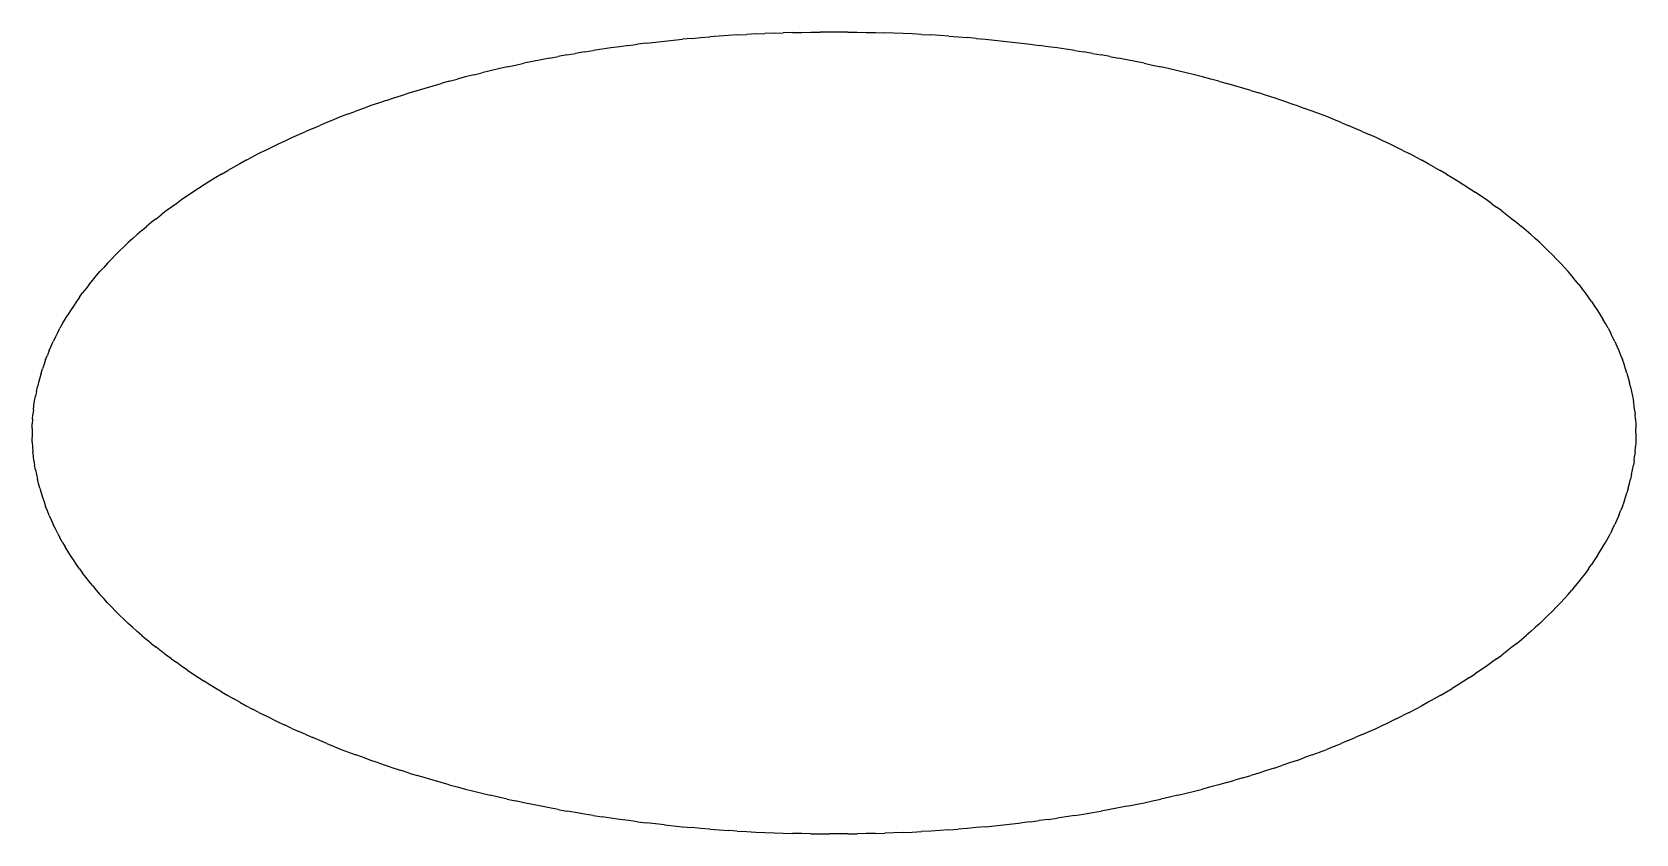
# Model space of a CAD drawing. Header units: metres. Extents: x 0.39 to 2.76, y 0.39 to 1.57.
import ezdxf

# ---------------------------------------------------------------- set-up
doc = ezdxf.new("R2010")
doc.units = ezdxf.units.M
doc.layers.add('CUT', color=7, linetype='Continuous')

msp = doc.modelspace()

# ---------------------------------------------------------------- linework, layer by layer
at = {"layer": 'CUT'}
for p, q in [((1.2987, 1.5584), (1.312, 1.56)), ((1.312, 1.56), (1.3253, 1.5615)), ((1.3253, 1.5615), (1.3386, 1.5629)), ((1.3386, 1.5629), (1.3519, 1.5642)), ((1.3652, 1.5654), (1.3519, 1.5642)), ((1.3652, 1.5654), (1.3786, 1.5666)), ((1.3786, 1.5666), (1.3921, 1.5677)), ((1.4055, 1.5687), (1.3921, 1.5677)), ((1.419, 1.5696), (1.4055, 1.5687)), ((1.4324, 1.5705), (1.419, 1.5696)), ((1.4324, 1.5705), (1.4459, 1.5713)), ((1.4595, 1.572), (1.4459, 1.5713)), ((1.4595, 1.572), (1.473, 1.5726)), ((1.4865, 1.5732), (1.473, 1.5726)), ((1.4865, 1.5732), (1.5001, 1.5736)), ((1.5137, 1.574), (1.5001, 1.5736)), ((1.5137, 1.574), (1.5272, 1.5743)), ((1.5272, 1.5743), (1.5408, 1.5746)), ((1.5408, 1.5746), (1.5544, 1.5747)), ((1.568, 1.5748), (1.5544, 1.5747)), ((1.5816, 1.5748), (1.568, 1.5748)), ((1.5952, 1.5747), (1.5816, 1.5748)), ((1.5952, 1.5747), (1.6088, 1.5746)), ((1.6088, 1.5746), (1.6224, 1.5743)), ((1.6224, 1.5743), (1.6359, 1.574)), ((1.6359, 1.574), (1.6495, 1.5736)), ((1.6631, 1.5732), (1.6495, 1.5736)), ((1.6766, 1.5726), (1.6631, 1.5732)), ((1.6901, 1.572), (1.6766, 1.5726)), ((1.7037, 1.5713), (1.6901, 1.572)), ((1.7037, 1.5713), (1.7172, 1.5705)), ((1.7307, 1.5696), (1.7172, 1.5705)), ((1.7441, 1.5687), (1.7307, 1.5696)), ((1.7441, 1.5687), (1.7576, 1.5677)), ((1.7576, 1.5677), (1.771, 1.5666)), ((1.7844, 1.5654), (1.771, 1.5666)), ((1.7844, 1.5654), (1.7977, 1.5642)), ((1.7977, 1.5642), (1.8111, 1.5629)), ((1.8111, 1.5629), (1.8244, 1.5615)), ((1.8244, 1.5615), (1.8376, 1.56)), ((1.8376, 1.56), (1.8509, 1.5584)), ((1.156, 1.5364), (1.1433, 1.534)), ((1.156, 1.5364), (1.1687, 1.5388)), ((1.1815, 1.5411), (1.1687, 1.5388)), ((1.1815, 1.5411), (1.1943, 1.5433)), ((1.2072, 1.5455), (1.1943, 1.5433)), ((1.2072, 1.5455), (1.2202, 1.5476)), ((1.2332, 1.5496), (1.2202, 1.5476)), ((1.2462, 1.5515), (1.2332, 1.5496)), ((1.2593, 1.5533), (1.2462, 1.5515)), ((1.2724, 1.5551), (1.2593, 1.5533)), ((1.2724, 1.5551), (1.2856, 1.5568)), ((1.2987, 1.5584), (1.2856, 1.5568)), ((1.8509, 1.5584), (1.8641, 1.5568)), ((1.8641, 1.5568), (1.8772, 1.5551)), ((1.8903, 1.5533), (1.8772, 1.5551)), ((1.9034, 1.5515), (1.8903, 1.5533)), ((1.9164, 1.5496), (1.9034, 1.5515)), ((1.9294, 1.5476), (1.9164, 1.5496)), ((1.9294, 1.5476), (1.9424, 1.5455)), ((1.9553, 1.5433), (1.9424, 1.5455)), ((1.9553, 1.5433), (1.9681, 1.5411)), ((1.9809, 1.5388), (1.9681, 1.5411)), ((1.9809, 1.5388), (1.9936, 1.5364)), ((2.0063, 1.534), (1.9936, 1.5364)), ((1.0441, 1.5118), (1.0319, 1.5087)), ((1.0441, 1.5118), (1.0562, 1.5148)), ((1.0685, 1.5178), (1.0562, 1.5148)), ((1.0808, 1.5207), (1.0685, 1.5178)), ((1.0932, 1.5235), (1.0808, 1.5207)), ((1.0932, 1.5235), (1.1056, 1.5262)), ((1.1056, 1.5262), (1.1181, 1.5289)), ((1.1307, 1.5315), (1.1181, 1.5289)), ((1.1433, 1.534), (1.1307, 1.5315)), ((2.0189, 1.5315), (2.0063, 1.534)), ((2.0315, 1.5289), (2.0189, 1.5315)), ((2.0315, 1.5289), (2.044, 1.5262)), ((2.044, 1.5262), (2.0564, 1.5235)), ((2.0688, 1.5207), (2.0564, 1.5235)), ((2.0811, 1.5178), (2.0688, 1.5207)), ((2.0934, 1.5148), (2.0811, 1.5178)), ((2.1056, 1.5118), (2.0934, 1.5148)), ((2.1177, 1.5087), (2.1056, 1.5118)), ((0.9493, 1.4852), (0.9609, 1.4888)), ((0.9609, 1.4888), (0.9725, 1.4923)), ((0.9725, 1.4923), (0.9843, 1.4957)), ((0.9843, 1.4957), (0.9961, 1.499)), ((1.0079, 1.5023), (0.9961, 1.499)), ((1.0079, 1.5023), (1.0199, 1.5056)), ((1.0319, 1.5087), (1.0199, 1.5056)), ((2.1297, 1.5056), (2.1177, 1.5087)), ((2.1417, 1.5023), (2.1297, 1.5056)), ((2.1417, 1.5023), (2.1535, 1.499)), ((2.1654, 1.4957), (2.1535, 1.499)), ((2.1771, 1.4923), (2.1654, 1.4957)), ((2.1887, 1.4888), (2.1771, 1.4923)), ((2.1887, 1.4888), (2.2003, 1.4852)), ((0.8927, 1.4664), (0.8817, 1.4624)), ((0.9039, 1.4703), (0.8927, 1.4664)), ((0.9151, 1.4741), (0.9039, 1.4703)), ((0.9151, 1.4741), (0.9264, 1.4779)), ((0.9264, 1.4779), (0.9378, 1.4816)), ((0.9378, 1.4816), (0.9493, 1.4852)), ((2.2118, 1.4816), (2.2003, 1.4852)), ((2.2232, 1.4779), (2.2118, 1.4816)), ((2.2345, 1.4741), (2.2232, 1.4779)), ((2.2457, 1.4703), (2.2345, 1.4741)), ((2.2457, 1.4703), (2.2569, 1.4664)), ((2.2569, 1.4664), (2.2679, 1.4624)), ((0.8278, 1.4417), (0.8173, 1.4374)), ((0.8384, 1.446), (0.8278, 1.4417)), ((0.8491, 1.4502), (0.8384, 1.446)), ((0.8598, 1.4543), (0.8491, 1.4502)), ((0.8598, 1.4543), (0.8707, 1.4584)), ((0.8817, 1.4624), (0.8707, 1.4584)), ((2.2789, 1.4584), (2.2679, 1.4624)), ((2.2898, 1.4543), (2.2789, 1.4584)), ((2.3005, 1.4502), (2.2898, 1.4543)), ((2.3112, 1.446), (2.3005, 1.4502)), ((2.3218, 1.4417), (2.3112, 1.446)), ((2.3218, 1.4417), (2.3323, 1.4374)), ((0.7665, 1.4148), (0.7764, 1.4195)), ((0.7764, 1.4195), (0.7865, 1.424)), ((0.7865, 1.424), (0.7967, 1.4285)), ((0.807, 1.433), (0.7967, 1.4285)), ((0.807, 1.433), (0.8173, 1.4374)), ((2.3426, 1.433), (2.3323, 1.4374)), ((2.3529, 1.4285), (2.3426, 1.433)), ((2.3529, 1.4285), (2.3631, 1.424)), ((2.3732, 1.4195), (2.3631, 1.424)), ((2.3831, 1.4148), (2.3732, 1.4195)), ((0.7277, 1.3958), (0.7183, 1.3909)), ((0.7372, 1.4006), (0.7277, 1.3958)), ((0.7372, 1.4006), (0.7469, 1.4054)), ((0.7469, 1.4054), (0.7566, 1.4102)), ((0.7566, 1.4102), (0.7665, 1.4148)), ((2.393, 1.4102), (2.3831, 1.4148)), ((2.4027, 1.4054), (2.393, 1.4102)), ((2.4124, 1.4006), (2.4027, 1.4054)), ((2.4124, 1.4006), (2.4219, 1.3958)), ((2.4313, 1.3909), (2.4219, 1.3958)), ((0.6729, 1.3656), (0.6818, 1.3707)), ((0.6907, 1.3759), (0.6818, 1.3707)), ((0.6998, 1.3809), (0.6907, 1.3759)), ((0.709, 1.3859), (0.6998, 1.3809)), ((0.709, 1.3859), (0.7183, 1.3909)), ((2.4313, 1.3909), (2.4406, 1.3859)), ((2.4498, 1.3809), (2.4406, 1.3859)), ((2.4589, 1.3759), (2.4498, 1.3809)), ((2.4589, 1.3759), (2.4678, 1.3707)), ((2.4767, 1.3656), (2.4678, 1.3707)), ((0.6472, 1.3498), (0.6388, 1.3444)), ((0.6556, 1.3551), (0.6472, 1.3498)), ((0.6642, 1.3604), (0.6556, 1.3551)), ((0.6729, 1.3656), (0.6642, 1.3604)), ((2.4767, 1.3656), (2.4854, 1.3604)), ((2.4854, 1.3604), (2.494, 1.3551)), ((2.494, 1.3551), (2.5024, 1.3498)), ((2.5024, 1.3498), (2.5108, 1.3444)), ((0.6145, 1.3281), (0.6067, 1.3225)), ((0.6225, 1.3336), (0.6145, 1.3281)), ((0.6306, 1.339), (0.6225, 1.3336)), ((0.6388, 1.3444), (0.6306, 1.339)), ((2.5108, 1.3444), (2.519, 1.339)), ((2.5271, 1.3336), (2.519, 1.339)), ((2.5351, 1.3281), (2.5271, 1.3336)), ((2.543, 1.3225), (2.5351, 1.3281)), ((0.5765, 1.2999), (0.5693, 1.2941)), ((0.5765, 1.2999), (0.5839, 1.3056)), ((0.5913, 1.3113), (0.5839, 1.3056)), ((0.5989, 1.3169), (0.5913, 1.3113)), ((0.6067, 1.3225), (0.5989, 1.3169)), ((2.543, 1.3225), (2.5507, 1.3169)), ((2.5583, 1.3113), (2.5507, 1.3169)), ((2.5583, 1.3113), (2.5657, 1.3056)), ((2.5657, 1.3056), (2.5731, 1.2999)), ((2.5731, 1.2999), (2.5803, 1.2941)), ((0.5486, 1.2766), (0.5419, 1.2707)), ((0.5554, 1.2825), (0.5486, 1.2766)), ((0.5554, 1.2825), (0.5623, 1.2883)), ((0.5693, 1.2941), (0.5623, 1.2883)), ((2.5803, 1.2941), (2.5873, 1.2883)), ((2.5943, 1.2825), (2.5873, 1.2883)), ((2.601, 1.2766), (2.5943, 1.2825)), ((2.6077, 1.2707), (2.601, 1.2766)), ((0.5166, 1.2466), (0.5227, 1.2527)), ((0.529, 1.2587), (0.5227, 1.2527)), ((0.5354, 1.2647), (0.529, 1.2587)), ((0.5419, 1.2707), (0.5354, 1.2647)), ((2.6142, 1.2647), (2.6077, 1.2707)), ((2.6206, 1.2587), (2.6142, 1.2647)), ((2.6206, 1.2587), (2.6269, 1.2527)), ((2.6269, 1.2527), (2.633, 1.2466)), ((0.5048, 1.2343), (0.4992, 1.2282)), ((0.5107, 1.2405), (0.5048, 1.2343)), ((0.5166, 1.2466), (0.5107, 1.2405)), ((2.6389, 1.2405), (2.633, 1.2466)), ((2.6389, 1.2405), (2.6448, 1.2343)), ((2.6448, 1.2343), (2.6505, 1.2282)), ((0.4778, 1.2032), (0.483, 1.2095)), ((0.483, 1.2095), (0.4882, 1.2157)), ((0.4882, 1.2157), (0.4936, 1.222)), ((0.4992, 1.2282), (0.4936, 1.222)), ((2.6505, 1.2282), (2.656, 1.222)), ((2.6614, 1.2157), (2.656, 1.222)), ((2.6666, 1.2095), (2.6614, 1.2157)), ((2.6718, 1.2032), (2.6666, 1.2095)), ((0.4634, 1.1841), (0.4589, 1.1777)), ((0.4634, 1.1841), (0.4681, 1.1905)), ((0.4729, 1.1968), (0.4681, 1.1905)), ((0.4778, 1.2032), (0.4729, 1.1968)), ((2.6718, 1.2032), (2.6767, 1.1968)), ((2.6815, 1.1905), (2.6767, 1.1968)), ((2.6862, 1.1841), (2.6815, 1.1905)), ((2.6907, 1.1777), (2.6862, 1.1841)), ((0.4422, 1.1518), (0.4462, 1.1583)), ((0.4503, 1.1648), (0.4462, 1.1583)), ((0.4545, 1.1713), (0.4503, 1.1648)), ((0.4589, 1.1777), (0.4545, 1.1713)), ((2.6907, 1.1777), (2.6951, 1.1713)), ((2.6951, 1.1713), (2.6994, 1.1648)), ((2.6994, 1.1648), (2.7034, 1.1583)), ((2.7034, 1.1583), (2.7074, 1.1518)), ((0.4314, 1.1322), (0.4348, 1.1387)), ((0.4385, 1.1453), (0.4348, 1.1387)), ((0.4385, 1.1453), (0.4422, 1.1518)), ((2.7111, 1.1453), (2.7074, 1.1518)), ((2.7148, 1.1387), (2.7111, 1.1453)), ((2.7148, 1.1387), (2.7183, 1.1322)), ((0.4189, 1.1057), (0.4218, 1.1123)), ((0.4218, 1.1123), (0.4248, 1.119)), ((0.428, 1.1256), (0.4248, 1.119)), ((0.428, 1.1256), (0.4314, 1.1322)), ((2.7216, 1.1256), (2.7183, 1.1322)), ((2.7248, 1.119), (2.7216, 1.1256)), ((2.7248, 1.119), (2.7278, 1.1123)), ((2.7278, 1.1123), (2.7307, 1.1057)), ((0.4137, 1.0924), (0.4113, 1.0857)), ((0.4137, 1.0924), (0.4162, 1.099)), ((0.4189, 1.1057), (0.4162, 1.099)), ((2.7307, 1.1057), (2.7334, 1.099)), ((2.7334, 1.099), (2.7359, 1.0924)), ((2.7384, 1.0857), (2.7359, 1.0924)), ((0.4049, 1.0655), (0.4032, 1.0588)), ((0.4069, 1.0723), (0.4049, 1.0655)), ((0.4069, 1.0723), (0.409, 1.079)), ((0.4113, 1.0857), (0.409, 1.079)), ((2.7406, 1.079), (2.7384, 1.0857)), ((2.7427, 1.0723), (2.7406, 1.079)), ((2.7427, 1.0723), (2.7447, 1.0655)), ((2.7447, 1.0655), (2.7465, 1.0588)), ((0.4, 1.0453), (0.3987, 1.0385)), ((0.4, 1.0453), (0.4015, 1.0521)), ((0.4032, 1.0588), (0.4015, 1.0521)), ((2.7481, 1.0521), (2.7465, 1.0588)), ((2.7481, 1.0521), (2.7496, 1.0453)), ((2.7496, 1.0453), (2.7509, 1.0385)), ((0.3957, 1.0182), (0.395, 1.0114)), ((0.3957, 1.0182), (0.3965, 1.025)), ((0.3965, 1.025), (0.3975, 1.0318)), ((0.3975, 1.0318), (0.3987, 1.0385)), ((2.7509, 1.0385), (2.7521, 1.0318)), ((2.7531, 1.025), (2.7521, 1.0318)), ((2.754, 1.0182), (2.7531, 1.025)), ((2.754, 1.0182), (2.7547, 1.0114)), ((0.3938, 0.991), (0.394, 0.9978)), ((0.3944, 1.0046), (0.394, 0.9978)), ((0.3944, 1.0046), (0.395, 1.0114)), ((2.7552, 1.0046), (2.7547, 1.0114)), ((2.7552, 1.0046), (2.7556, 0.9978)), ((2.7556, 0.9978), (2.7558, 0.991)), ((0.3938, 0.991), (0.3937, 0.9843)), ((0.3937, 0.9843), (0.3938, 0.9775)), ((0.394, 0.9707), (0.3938, 0.9775)), ((0.394, 0.9707), (0.3944, 0.9639)), ((2.7556, 0.9707), (2.7552, 0.9639)), ((2.7558, 0.9775), (2.7556, 0.9707)), ((2.7559, 0.9843), (2.7558, 0.991)), ((2.7559, 0.9843), (2.7558, 0.9775)), ((0.3944, 0.9639), (0.395, 0.9571)), ((0.3957, 0.9503), (0.395, 0.9571)), ((0.3965, 0.9435), (0.3957, 0.9503)), ((2.7531, 0.9435), (2.754, 0.9503)), ((2.7547, 0.9571), (2.754, 0.9503)), ((2.7547, 0.9571), (2.7552, 0.9639)), ((0.3965, 0.9435), (0.3975, 0.9367)), ((0.3987, 0.93), (0.3975, 0.9367)), ((0.3987, 0.93), (0.4, 0.9232)), ((0.4, 0.9232), (0.4015, 0.9164)), ((2.7496, 0.9232), (2.7481, 0.9164)), ((2.7496, 0.9232), (2.7509, 0.93)), ((2.7509, 0.93), (2.7521, 0.9367)), ((2.7531, 0.9435), (2.7521, 0.9367)), ((0.4032, 0.9097), (0.4015, 0.9164)), ((0.4049, 0.903), (0.4032, 0.9097)), ((0.4049, 0.903), (0.4069, 0.8962)), ((2.7447, 0.903), (2.7427, 0.8962)), ((2.7447, 0.903), (2.7465, 0.9097)), ((2.7465, 0.9097), (2.7481, 0.9164)), ((0.4069, 0.8962), (0.409, 0.8895)), ((0.409, 0.8895), (0.4113, 0.8828)), ((0.4113, 0.8828), (0.4137, 0.8761)), ((0.4162, 0.8695), (0.4137, 0.8761)), ((2.7359, 0.8761), (2.7334, 0.8695)), ((2.7359, 0.8761), (2.7384, 0.8828)), ((2.7384, 0.8828), (2.7406, 0.8895)), ((2.7406, 0.8895), (2.7427, 0.8962)), ((0.4189, 0.8628), (0.4162, 0.8695)), ((0.4189, 0.8628), (0.4218, 0.8562)), ((0.4218, 0.8562), (0.4248, 0.8495)), ((2.7278, 0.8562), (2.7248, 0.8495)), ((2.7307, 0.8628), (2.7278, 0.8562)), ((2.7307, 0.8628), (2.7334, 0.8695)), ((0.428, 0.8429), (0.4248, 0.8495)), ((0.4314, 0.8363), (0.428, 0.8429)), ((0.4314, 0.8363), (0.4348, 0.8298)), ((0.4385, 0.8232), (0.4348, 0.8298)), ((2.7111, 0.8232), (2.7148, 0.8298)), ((2.7148, 0.8298), (2.7183, 0.8363)), ((2.7216, 0.8429), (2.7183, 0.8363)), ((2.7216, 0.8429), (2.7248, 0.8495)), ((0.4385, 0.8232), (0.4422, 0.8167)), ((0.4462, 0.8102), (0.4422, 0.8167)), ((0.4503, 0.8037), (0.4462, 0.8102)), ((0.4545, 0.7972), (0.4503, 0.8037)), ((2.6994, 0.8037), (2.6951, 0.7972)), ((2.6994, 0.8037), (2.7034, 0.8102)), ((2.7034, 0.8102), (2.7074, 0.8167)), ((2.7074, 0.8167), (2.7111, 0.8232)), ((0.4589, 0.7908), (0.4545, 0.7972)), ((0.4634, 0.7844), (0.4589, 0.7908)), ((0.4634, 0.7844), (0.4681, 0.778)), ((2.6862, 0.7844), (2.6815, 0.778)), ((2.6862, 0.7844), (2.6907, 0.7908)), ((2.6951, 0.7972), (2.6907, 0.7908)), ((0.4729, 0.7717), (0.4681, 0.778)), ((0.4778, 0.7653), (0.4729, 0.7717)), ((0.483, 0.759), (0.4778, 0.7653)), ((0.483, 0.759), (0.4882, 0.7528)), ((2.6666, 0.759), (2.6614, 0.7528)), ((2.6718, 0.7653), (2.6666, 0.759)), ((2.6767, 0.7717), (2.6718, 0.7653)), ((2.6815, 0.778), (2.6767, 0.7717)), ((0.4882, 0.7528), (0.4936, 0.7465)), ((0.4936, 0.7465), (0.4992, 0.7403)), ((0.5048, 0.7342), (0.4992, 0.7403)), ((0.5048, 0.7342), (0.5107, 0.728)), ((2.6448, 0.7342), (2.6389, 0.728)), ((2.6505, 0.7403), (2.6448, 0.7342)), ((2.656, 0.7465), (2.6505, 0.7403)), ((2.656, 0.7465), (2.6614, 0.7528)), ((0.5166, 0.7219), (0.5107, 0.728)), ((0.5166, 0.7219), (0.5227, 0.7158)), ((0.529, 0.7098), (0.5227, 0.7158)), ((0.529, 0.7098), (0.5354, 0.7038)), ((2.6206, 0.7098), (2.6142, 0.7038)), ((2.6206, 0.7098), (2.6269, 0.7158)), ((2.6269, 0.7158), (2.633, 0.7219)), ((2.633, 0.7219), (2.6389, 0.728)), ((0.5419, 0.6978), (0.5354, 0.7038)), ((0.5419, 0.6978), (0.5486, 0.6919)), ((0.5554, 0.686), (0.5486, 0.6919)), ((0.5554, 0.686), (0.5623, 0.6802)), ((2.5873, 0.6802), (2.5943, 0.686)), ((2.601, 0.6919), (2.5943, 0.686)), ((2.601, 0.6919), (2.6077, 0.6978)), ((2.6142, 0.7038), (2.6077, 0.6978)), ((0.5693, 0.6744), (0.5623, 0.6802)), ((0.5693, 0.6744), (0.5765, 0.6686)), ((0.5839, 0.6629), (0.5765, 0.6686)), ((0.5913, 0.6572), (0.5839, 0.6629)), ((2.5657, 0.6629), (2.5583, 0.6572)), ((2.5731, 0.6686), (2.5657, 0.6629)), ((2.5803, 0.6744), (2.5731, 0.6686)), ((2.5803, 0.6744), (2.5873, 0.6802)), ((0.5989, 0.6516), (0.5913, 0.6572)), ((0.5989, 0.6516), (0.6067, 0.646)), ((0.6145, 0.6404), (0.6067, 0.646)), ((0.6225, 0.6349), (0.6145, 0.6404)), ((2.5351, 0.6404), (2.5271, 0.6349)), ((2.543, 0.646), (2.5351, 0.6404)), ((2.5507, 0.6516), (2.543, 0.646)), ((2.5507, 0.6516), (2.5583, 0.6572)), ((0.6225, 0.6349), (0.6306, 0.6295)), ((0.6306, 0.6295), (0.6388, 0.6241)), ((0.6388, 0.6241), (0.6472, 0.6187)), ((0.6556, 0.6134), (0.6472, 0.6187)), ((2.5024, 0.6187), (2.494, 0.6134)), ((2.5108, 0.6241), (2.5024, 0.6187)), ((2.5108, 0.6241), (2.519, 0.6295)), ((2.5271, 0.6349), (2.519, 0.6295)), ((0.6642, 0.6081), (0.6556, 0.6134)), ((0.6729, 0.6029), (0.6642, 0.6081)), ((0.6729, 0.6029), (0.6818, 0.5978)), ((0.6818, 0.5978), (0.6907, 0.5926)), ((0.6998, 0.5876), (0.6907, 0.5926)), ((2.4589, 0.5926), (2.4498, 0.5876)), ((2.4678, 0.5978), (2.4589, 0.5926)), ((2.4678, 0.5978), (2.4767, 0.6029)), ((2.4767, 0.6029), (2.4854, 0.6081)), ((2.494, 0.6134), (2.4854, 0.6081)), ((0.6998, 0.5876), (0.709, 0.5826)), ((0.709, 0.5826), (0.7183, 0.5776)), ((0.7277, 0.5727), (0.7183, 0.5776)), ((0.7277, 0.5727), (0.7372, 0.5679)), ((0.7469, 0.5631), (0.7372, 0.5679)), ((2.4027, 0.5631), (2.4124, 0.5679)), ((2.4219, 0.5727), (2.4124, 0.5679)), ((2.4219, 0.5727), (2.4313, 0.5776)), ((2.4313, 0.5776), (2.4406, 0.5826)), ((2.4498, 0.5876), (2.4406, 0.5826)), ((0.7469, 0.5631), (0.7566, 0.5583)), ((0.7566, 0.5583), (0.7665, 0.5537)), ((0.7764, 0.549), (0.7665, 0.5537)), ((0.7764, 0.549), (0.7865, 0.5445)), ((0.7967, 0.54), (0.7865, 0.5445)), ((2.3529, 0.54), (2.3631, 0.5445)), ((2.3631, 0.5445), (2.3732, 0.549)), ((2.3732, 0.549), (2.3831, 0.5537)), ((2.3831, 0.5537), (2.393, 0.5583)), ((2.4027, 0.5631), (2.393, 0.5583)), ((0.7967, 0.54), (0.807, 0.5355)), ((0.8173, 0.5311), (0.807, 0.5355)), ((0.8278, 0.5268), (0.8173, 0.5311)), ((0.8278, 0.5268), (0.8384, 0.5225)), ((0.8384, 0.5225), (0.8491, 0.5183)), ((2.3112, 0.5225), (2.3005, 0.5183)), ((2.3112, 0.5225), (2.3218, 0.5268)), ((2.3323, 0.5311), (2.3218, 0.5268)), ((2.3323, 0.5311), (2.3426, 0.5355)), ((2.3529, 0.54), (2.3426, 0.5355)), ((0.8491, 0.5183), (0.8598, 0.5142)), ((0.8598, 0.5142), (0.8707, 0.5101)), ((0.8817, 0.5061), (0.8707, 0.5101)), ((0.8927, 0.5021), (0.8817, 0.5061)), ((0.9039, 0.4982), (0.8927, 0.5021)), ((0.9039, 0.4982), (0.9151, 0.4944)), ((2.2457, 0.4982), (2.2345, 0.4944)), ((2.2569, 0.5021), (2.2457, 0.4982)), ((2.2569, 0.5021), (2.2679, 0.5061)), ((2.2789, 0.5101), (2.2679, 0.5061)), ((2.2789, 0.5101), (2.2898, 0.5142)), ((2.2898, 0.5142), (2.3005, 0.5183)), ((0.9151, 0.4944), (0.9264, 0.4906)), ((0.9264, 0.4906), (0.9378, 0.4869)), ((0.9493, 0.4833), (0.9378, 0.4869)), ((0.9493, 0.4833), (0.9609, 0.4798)), ((0.9725, 0.4763), (0.9609, 0.4798)), ((0.9843, 0.4728), (0.9725, 0.4763)), ((0.9961, 0.4695), (0.9843, 0.4728)), ((2.1535, 0.4695), (2.1654, 0.4728)), ((2.1771, 0.4763), (2.1654, 0.4728)), ((2.1771, 0.4763), (2.1887, 0.4798)), ((2.2003, 0.4833), (2.1887, 0.4798)), ((2.2118, 0.4869), (2.2003, 0.4833)), ((2.2232, 0.4906), (2.2118, 0.4869)), ((2.2232, 0.4906), (2.2345, 0.4944)), ((1.0079, 0.4662), (0.9961, 0.4695)), ((1.0079, 0.4662), (1.0199, 0.4629)), ((1.0199, 0.4629), (1.0319, 0.4598)), ((1.0319, 0.4598), (1.0441, 0.4567)), ((1.0441, 0.4567), (1.0562, 0.4537)), ((1.0562, 0.4537), (1.0685, 0.4507)), ((1.0808, 0.4478), (1.0685, 0.4507)), ((2.0811, 0.4507), (2.0688, 0.4478)), ((2.0811, 0.4507), (2.0934, 0.4537)), ((2.0934, 0.4537), (2.1056, 0.4567)), ((2.1056, 0.4567), (2.1177, 0.4598)), ((2.1297, 0.4629), (2.1177, 0.4598)), ((2.1417, 0.4662), (2.1297, 0.4629)), ((2.1535, 0.4695), (2.1417, 0.4662)), ((1.0932, 0.445), (1.0808, 0.4478)), ((1.0932, 0.445), (1.1056, 0.4423)), ((1.1181, 0.4396), (1.1056, 0.4423)), ((1.1307, 0.437), (1.1181, 0.4396)), ((1.1433, 0.4345), (1.1307, 0.437)), ((1.156, 0.4321), (1.1433, 0.4345)), ((1.1687, 0.4297), (1.156, 0.4321)), ((1.1687, 0.4297), (1.1815, 0.4274)), ((1.1943, 0.4252), (1.1815, 0.4274)), ((1.9553, 0.4252), (1.9681, 0.4274)), ((1.9809, 0.4297), (1.9681, 0.4274)), ((1.9936, 0.4321), (1.9809, 0.4297)), ((2.0063, 0.4345), (1.9936, 0.4321)), ((2.0063, 0.4345), (2.0189, 0.437)), ((2.0189, 0.437), (2.0315, 0.4396)), ((2.0315, 0.4396), (2.044, 0.4423)), ((2.044, 0.4423), (2.0564, 0.445)), ((2.0688, 0.4478), (2.0564, 0.445)), ((1.2072, 0.423), (1.1943, 0.4252)), ((1.2202, 0.4209), (1.2072, 0.423)), ((1.2202, 0.4209), (1.2332, 0.4189)), ((1.2462, 0.417), (1.2332, 0.4189)), ((1.2593, 0.4152), (1.2462, 0.417)), ((1.2724, 0.4134), (1.2593, 0.4152)), ((1.2856, 0.4117), (1.2724, 0.4134)), ((1.2856, 0.4117), (1.2987, 0.4101)), ((1.312, 0.4085), (1.2987, 0.4101)), ((1.3253, 0.407), (1.312, 0.4085)), ((1.3253, 0.407), (1.3386, 0.4056)), ((1.3386, 0.4056), (1.3519, 0.4043)), ((1.3519, 0.4043), (1.3652, 0.4031)), ((1.3786, 0.4019), (1.3652, 0.4031)), ((1.3921, 0.4008), (1.3786, 0.4019)), ((1.771, 0.4019), (1.7576, 0.4008)), ((1.7844, 0.4031), (1.771, 0.4019)), ((1.7977, 0.4043), (1.7844, 0.4031)), ((1.7977, 0.4043), (1.8111, 0.4056)), ((1.8111, 0.4056), (1.8244, 0.407)), ((1.8244, 0.407), (1.8376, 0.4085)), ((1.8376, 0.4085), (1.8509, 0.4101)), ((1.8641, 0.4117), (1.8509, 0.4101)), ((1.8641, 0.4117), (1.8772, 0.4134)), ((1.8903, 0.4152), (1.8772, 0.4134)), ((1.8903, 0.4152), (1.9034, 0.417)), ((1.9164, 0.4189), (1.9034, 0.417)), ((1.9294, 0.4209), (1.9164, 0.4189)), ((1.9294, 0.4209), (1.9424, 0.423)), ((1.9424, 0.423), (1.9553, 0.4252)), ((1.3921, 0.4008), (1.4055, 0.3998)), ((1.4055, 0.3998), (1.419, 0.3989)), ((1.4324, 0.398), (1.419, 0.3989)), ((1.4324, 0.398), (1.4459, 0.3972)), ((1.4459, 0.3972), (1.4595, 0.3965)), ((1.4595, 0.3965), (1.473, 0.3959)), ((1.473, 0.3959), (1.4865, 0.3954)), ((1.4865, 0.3954), (1.5001, 0.3949)), ((1.5001, 0.3949), (1.5137, 0.3945)), ((1.5272, 0.3942), (1.5137, 0.3945)), ((1.5408, 0.3939), (1.5272, 0.3942)), ((1.5408, 0.3939), (1.5544, 0.3938)), ((1.5544, 0.3938), (1.568, 0.3937)), ((1.5816, 0.3937), (1.568, 0.3937)), ((1.5952, 0.3938), (1.5816, 0.3937)), ((1.5952, 0.3938), (1.6088, 0.3939)), ((1.6224, 0.3942), (1.6088, 0.3939)), ((1.6359, 0.3945), (1.6224, 0.3942)), ((1.6359, 0.3945), (1.6495, 0.3949)), ((1.6631, 0.3954), (1.6495, 0.3949)), ((1.6766, 0.3959), (1.6631, 0.3954)), ((1.6766, 0.3959), (1.6901, 0.3965)), ((1.6901, 0.3965), (1.7037, 0.3972)), ((1.7172, 0.398), (1.7037, 0.3972)), ((1.7307, 0.3989), (1.7172, 0.398)), ((1.7441, 0.3998), (1.7307, 0.3989)), ((1.7441, 0.3998), (1.7576, 0.4008))]:
    msp.add_line(p, q, dxfattribs=at)

doc.saveas('drawing.dxf')
